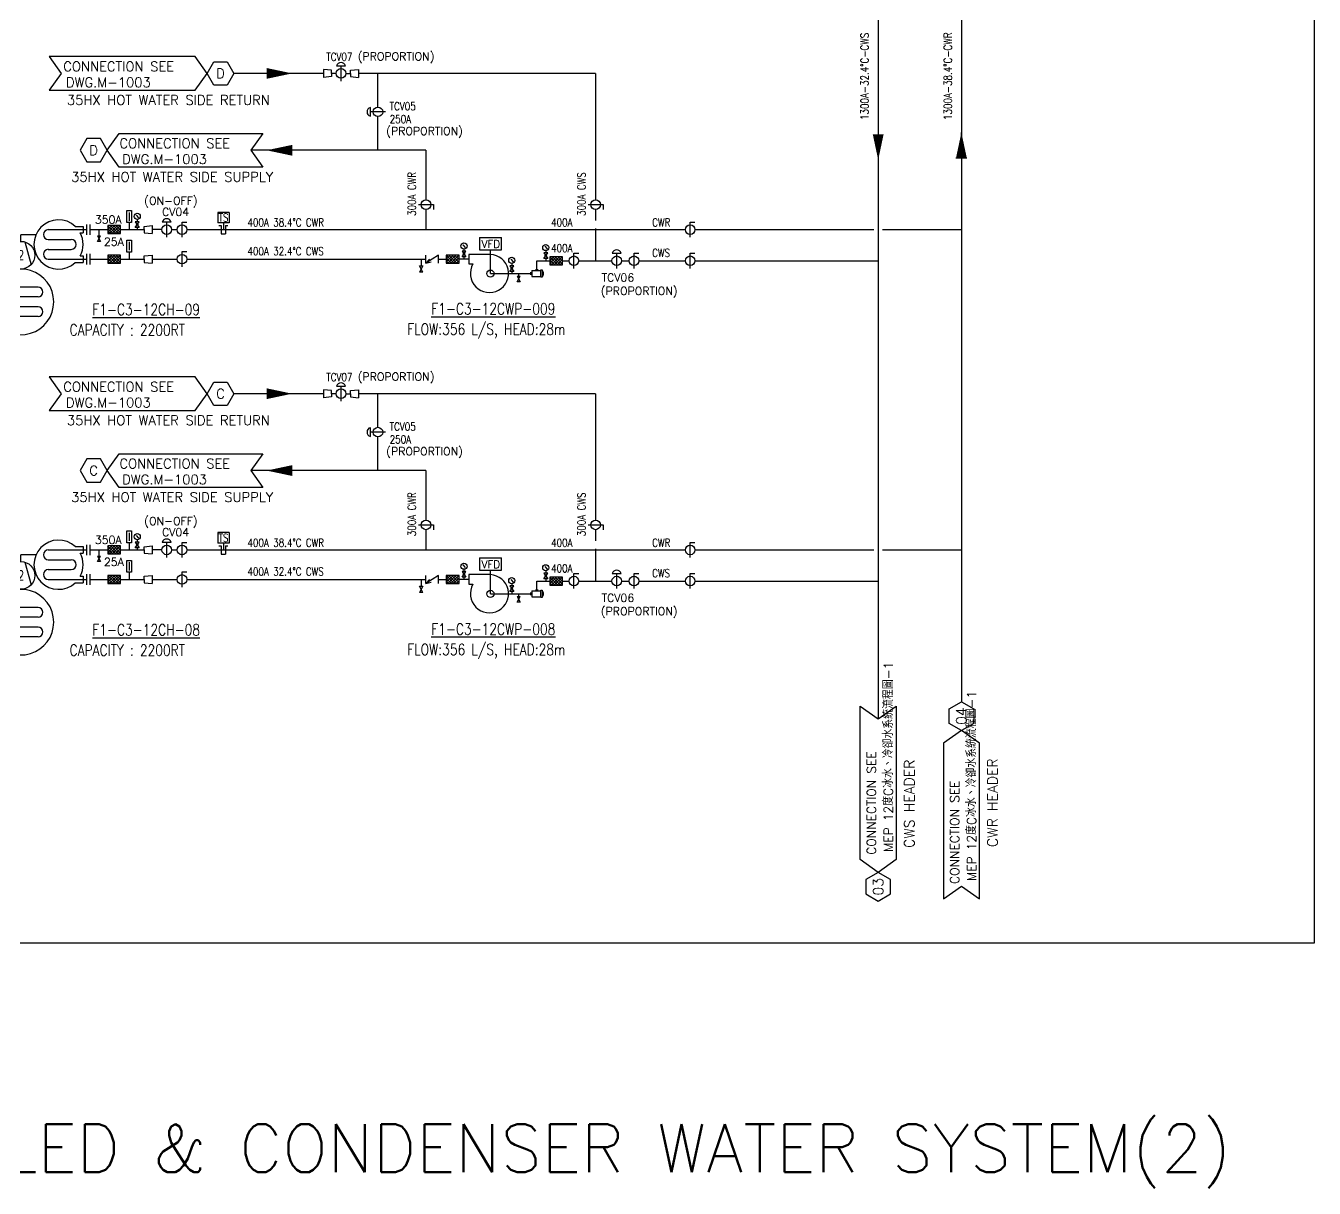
# Model space of a CAD drawing. Header units: millimetres. Extents: x 29 to 762, y -3277 to -2631.
# Drawn here: x 359.2 to 761.7, y -3276.9 to -2914 of the extents above; entities that cross this region are included whole.
import ezdxf
from ezdxf.enums import TextEntityAlignment as Align

# ---------------------------------------------------------------- set-up
doc = ezdxf.new("R2010")
doc.units = ezdxf.units.MM
for name, color, linetype in [('M-CWTR-COND', 6, 'Continuous'), ('M-CWTR-TEXT', 7, 'Continuous'), ('M-CWTR-TEXT-CO', 3, 'Continuous'), ('M-CWTR-VAVE', 2, 'Continuous'), ('M-HVAC-EQPM', 22, 'Continuous'), ('M-P-CWS-D-32.4', 17, 'Continuous'), ('M-P-TXT2.5', 7, 'Continuous'), ('M_TEXT', 2, 'Continuous'), ('TXT3', 246, 'Continuous')]:
    doc.layers.add(name, color=color, linetype=linetype)
doc.styles.add('AA-TXT', font='simplex.shx', dxfattribs={"width": 0.8, "bigfont": 'chineset.shx'})
doc.styles.add('LK-TXT2-P', font='romans.shx', dxfattribs={"width": 0.8, "bigfont": 'chineset.shx'})
doc.styles.add('LK-TXT3-P', font='romans.shx', dxfattribs={"bigfont": 'chineset.shx'})

# ---------------------------------------------------------------- blocks, each defined once
blk = doc.blocks.new('A$C66b3f512')
for p, q in [((29.18, 28.19), (31.64, 28.19)), ((29.18, 28.19), (31.64, 28.19)), ((31.64, 28.19), (31.64, 26.14)), ((31.64, 28.19), (31.64, 26.14)), ((32.78, 25.54), (32.78, 28.8)), ((33.83, 25.54), (33.83, 28.8)), ((12.2, 23.51), (12.2, 25.58)), ((16.89, 25.58), (12.2, 25.58)), ((20.75, 27.17), (31.64, 27.17)), ((30.75, 26.14), (31.64, 26.14)), ((30.75, 26.14), (31.64, 26.14)), ((31.64, 27.17), (32.78, 27.17)), ((10.96, 23.33), (9.06, 16.22)), ((13.44, 23.33), (15.35, 16.22)), ((20.75, 24.09), (27.91, 24.09)), ((20.75, 21.01), (27.91, 21.01)), ((20.75, 17.94), (31.64, 17.94)), ((29.18, 16.91), (31.64, 16.91)), ((29.18, 16.91), (31.64, 16.91)), ((30.75, 18.96), (31.64, 18.96)), ((30.75, 18.96), (31.64, 18.96)), ((31.64, 18.96), (31.64, 16.91)), ((31.64, 18.96), (31.64, 16.91)), ((31.64, 17.94), (32.78, 17.94)), ((32.78, 16.31), (32.78, 19.57)), ((33.83, 16.31), (33.83, 19.57)), ((0, 7.6), (0, 10.86)), ((1.06, 7.6), (1.06, 10.86)), ((1.89, 9.23), (1.06, 9.23)), ((1.89, 10.25), (1.89, 8.2)), ((1.89, 10.25), (1.89, 8.2)), ((3.64, 10.25), (1.89, 10.25)), ((3.64, 10.25), (1.89, 10.25)), ((17.54, 9.23), (1.89, 9.23)), ((2.6, 8.2), (1.89, 8.2)), ((2.6, 8.2), (1.89, 8.2)), ((17.54, 6.15), (6.34, 6.15)), ((0, -1.63), (0, 1.63)), ((1.06, -1.63), (1.06, 1.63)), ((1.06, 0), (1.89, 0)), ((1.89, 1.03), (1.89, -1.03)), ((1.89, 1.03), (1.89, -1.03)), ((2.6, 1.03), (1.89, 1.03)), ((2.6, 1.03), (1.89, 1.03)), ((17.54, 0), (1.89, 0)), ((17.54, 3.08), (6.34, 3.08)), ((3.64, -1.03), (1.89, -1.03)), ((3.64, -1.03), (1.89, -1.03))]:
    blk.add_line(p, q)
blk.add_circle((12.2, 19.19), 4.32)
for centre, radius, start, end in [((23.95, 22.55), 7.69, 47.1666, 312.8334), ((20.75, 25.63), 1.54, 90, 270), ((23.95, 22.55), 7.69, 332.1819, 27.8181), ((20.75, 19.48), 1.54, 90, 270), ((27.91, 22.55), 1.54, 270, 90), ((12.2, 4.61), 10.25, 213.367, 146.633), ((12.2, 4.61), 10.25, 159.5127, 200.4873), ((17.54, 7.69), 1.54, 270.0002, 90), ((6.34, 4.61), 1.54, 90, 270), ((17.54, 1.54), 1.54, 270.0002, 89.9998)]:
    blk.add_arc(centre, radius, start, end)
at = {"style": 'AA-TXT', "width": 0.8}
blk.add_text('2', height=3, dxfattribs=at).set_placement((12.19, 19.19), align=Align.MIDDLE)
blk = doc.blocks.new('THERMOMETER')
for p, q in [((-0.38, 1.13), (-0.38, 3.01)), ((-0.38, 3.01), (0.38, 3.01)), ((0, 2.72), (0, 1.41)), ((0.38, 3.01), (0.38, 1.13)), ((0.38, 1.13), (-0.38, 1.13)), ((0, 1.13), (0, 0))]:
    blk.add_line(p, q)
blk = doc.blocks.new('PG-69')
h = blk.add_hatch(color=256)
h.dxf.hatch_style = 1
edge = h.paths.add_edge_path()
edge.add_arc((0, 1.06), 0.15, 0, 360)
for p, q in [((-0.22, 3.02), (0.28, 2.46)), ((0, 2.12), (0, 1.65)), ((0, 0.47), (0, 0))]:
    blk.add_line(p, q)
blk.add_lwpolyline([(0.4, 1.65), (-0.4, 1.65), (0.4, 0.47), (-0.4, 0.47)], close=True)
for centre, radius in [((0, 2.76), 0.642), ((0, 1.06), 0.15)]:
    blk.add_circle(centre, radius)
blk = doc.blocks.new('A$Cfc6db952')
for p, q in [((-3.43, 11.23), (3.43, 11.23)), ((-3.43, 11.23), (-3.43, 7.39)), ((3.43, 7.39), (3.43, 11.23)), ((-6.76, 6), (-6.76, 3)), ((0, 6), (-6.76, 6)), ((-3.43, 7.39), (3.43, 7.39)), ((0, 0), (0, 7.39)), ((-6.76, 3), (-5.5, 3))]:
    blk.add_line(p, q)
blk.add_circle((0, 0), 1.12)
blk.add_arc((-0.32, 0.05), 5.96, 150.3127, 86.8785)
at = {"style": 'AA-TXT'}
blk.add_text('VFD', height=2.4, dxfattribs=at).set_placement((-2.81, 8.04))
blk = doc.blocks.new('A$C24027b19')
for p, q in [((-42183.9, -4.5), (-42183.9, 4.5)), ((-42183.9, 0), (-42180.3, 0)), ((-42180.3, 10.6), (-42180.3, -10.6)), ((-42180.3, 10.6), (-42148.6, 10.6)), ((-42167, 14.2), (-42157.6, 14.2)), ((-42162.3, 14.2), (-42162.3, 10.6)), ((-42180.3, -10.6), (-42148.6, -10.6))]:
    blk.add_line(p, q)
blk.add_lwpolyline([(-42148.6, 12.8), (-42143.2, 12.8), (-42143.2, -12.8), (-42148.6, -12.8)], close=True)
blk.add_arc((-42153.5, 0), 14.9, 313.3726, 46.6274)

msp = doc.modelspace()

# ---------------------------------------------------------------- hatches: boundary and pattern name
at = {"layer": 'M-CWTR-VAVE'}
h = msp.add_hatch(dxfattribs=at)
h.set_pattern_fill('ANSI37', color=256, scale=5, style=0)
h.set_pattern_definition([(135, (640.90326, -3332.3077), (0.4419417, 0.4419417), []), (45, (640.90326, -3332.3077), (0.4419417, -0.4419417), [])])
h.paths.add_polyline_path([(388.86, -2976.35), (384.86, -2976.35), (384.86, -2978.86), (388.86, -2978.86)])
h = msp.add_hatch(dxfattribs=at)
h.set_pattern_fill('ANSI37', color=256, scale=5, style=0)
h.set_pattern_definition([(135, (640.90326, -3341.5338), (0.4419417, 0.4419417), []), (45, (640.90326, -3341.5338), (0.4419417, -0.4419417), [])])
h.paths.add_polyline_path([(388.86, -2985.58), (384.86, -2985.58), (384.86, -2988.08), (388.86, -2988.08)])
h = msp.add_hatch(dxfattribs=at)
h.set_pattern_fill('ANSI37', color=256, scale=5, style=0)
h.set_pattern_definition([(135, (746.6302, -3341.5338), (0.4419417, 0.4419417), []), (45, (746.6302, -3341.5338), (0.4419417, -0.4419417), [])])
h.paths.add_polyline_path([(494.58, -2985.58), (490.58, -2985.58), (490.58, -2988.08), (494.58, -2988.08)])
h = msp.add_hatch(dxfattribs=at)
h.set_pattern_fill('ANSI37', color=256, scale=5, style=0)
h.set_pattern_definition([(135, (778.96505, -3342.0353), (0.4419417, 0.4419417), []), (45, (778.96505, -3342.0353), (0.4419417, -0.4419417), [])])
h.paths.add_polyline_path([(526.92, -2986.08), (522.92, -2986.08), (522.92, -2988.59), (526.92, -2988.59)])
h = msp.add_hatch(dxfattribs=at)
h.set_pattern_fill('ANSI37', color=256, scale=5, style=0)
h.set_pattern_definition([(135, (640.90326, -3432.3077), (0.4419417, 0.4419417), []), (45, (640.90326, -3432.3077), (0.4419417, -0.4419417), [])])
h.paths.add_polyline_path([(388.86, -3076.35), (384.86, -3076.35), (384.86, -3078.86), (388.86, -3078.86)])
h = msp.add_hatch(dxfattribs=at)
h.set_pattern_fill('ANSI37', color=256, scale=5, style=0)
h.set_pattern_definition([(135, (640.90326, -3441.5338), (0.4419417, 0.4419417), []), (45, (640.90326, -3441.5338), (0.4419417, -0.4419417), [])])
h.paths.add_polyline_path([(388.86, -3085.58), (384.86, -3085.58), (384.86, -3088.08), (388.86, -3088.08)])
h = msp.add_hatch(dxfattribs=at)
h.set_pattern_fill('ANSI37', color=256, scale=5, style=0)
h.set_pattern_definition([(135, (746.6302, -3441.5338), (0.4419417, 0.4419417), []), (45, (746.6302, -3441.5338), (0.4419417, -0.4419417), [])])
h.paths.add_polyline_path([(494.58, -3085.58), (490.58, -3085.58), (490.58, -3088.08), (494.58, -3088.08)])
h = msp.add_hatch(dxfattribs=at)
h.set_pattern_fill('ANSI37', color=256, scale=5, style=0)
h.set_pattern_definition([(135, (778.96505, -3442.0353), (0.4419417, 0.4419417), []), (45, (778.96505, -3442.0353), (0.4419417, -0.4419417), [])])
h.paths.add_polyline_path([(526.92, -3086.08), (522.92, -3086.08), (522.92, -3088.59), (526.92, -3088.59)])

# ---------------------------------------------------------------- linework, layer by layer
at = {"layer": 'DefPoints'}
msp.add_lwpolyline([(31.33, -2631.2), (761.73, -2631.2), (761.73, -3200.38), (31.33, -3200.38)], close=True, dxfattribs=at)
msp.add_lwpolyline([(31.33, -2631.2), (761.73, -2631.2), (761.73, -3200.38), (31.33, -3200.38)], close=True, dxfattribs=at)
at = {"layer": 'M-CWTR-COND'}
for p, q in [((651.52, -2664.5), (651.52, -3125.03)), ((469.24, -2939.33), (469.24, -2928.83)), ((469.24, -2952.83), (469.24, -2942.33)), ((484.24, -2952.83), (429.58, -2952.83)), ((484.24, -2952.83), (484.24, -2968.29)), ((653.19, -2955.24), (649.82, -2955.24)), ((484.24, -2971.29), (484.24, -2977.61)), ((379.35, -2977.61), (384.86, -2977.61)), ((382.1, -2977.61), (382.1, -2979.54)), ((388.86, -2977.61), (396.22, -2977.61)), ((401.77, -2977.61), (398.72, -2977.61)), ((404.77, -2977.61), (406.54, -2977.61)), ((409.54, -2977.61), (565.29, -2977.61)), ((568.29, -2977.61), (624.18, -2977.61)), ((626.84, -2977.61), (651.52, -2977.61)), ((518.89, -2987.33), (522.92, -2987.33)), ((518.89, -2990.07), (518.89, -2987.33)), ((526.92, -2987.33), (528.96, -2987.33)), ((504.39, -2991.33), (516.97, -2991.33)), ((513.19, -2991.33), (513.19, -2992.14)), ((469.24, -3039.33), (469.24, -3028.83)), ((469.24, -3052.83), (469.24, -3042.33)), ((484.24, -3052.83), (429.58, -3052.83)), ((484.24, -3052.83), (484.24, -3068.29)), ((484.24, -3071.29), (484.24, -3077.61)), ((379.35, -3077.61), (384.86, -3077.61)), ((382.1, -3077.61), (382.1, -3079.54)), ((388.86, -3077.61), (396.22, -3077.61)), ((401.77, -3077.61), (398.72, -3077.61)), ((404.77, -3077.61), (406.54, -3077.61)), ((409.54, -3077.61), (565.29, -3077.61)), ((568.29, -3077.61), (624.18, -3077.61)), ((626.84, -3077.61), (651.52, -3077.61)), ((518.89, -3087.33), (522.92, -3087.33)), ((518.89, -3090.07), (518.89, -3087.33)), ((526.92, -3087.33), (528.96, -3087.33)), ((504.39, -3091.33), (516.97, -3091.33)), ((513.19, -3091.33), (513.19, -3092.14))]:
    msp.add_line(p, q, dxfattribs=at)
at = {"layer": 'M-CWTR-COND', "flags": 128}
for points in [[(651.51, -2955.24, 3.37, 0, 0), (651.51, -2947.27, 0, 0, 0)], [(442.45, -2952.83, 3.37, 0, 0), (434.47, -2952.83, 0, 0, 0)], [(442.45, -3052.83, 3.37, 0, 0), (434.47, -3052.83, 0, 0, 0)]]:
    msp.add_lwpolyline(points, format="xyseb", dxfattribs=at)
at = {"layer": 'M-CWTR-COND'}
msp.add_lwpolyline([(651.51, -2955.24), (651.51, -2947.27)], dxfattribs=at)
at = {"layer": 'M-CWTR-VAVE'}
for p, q in [((456.32, -2926.46), (459.1, -2926.46)), ((457.71, -2931.2), (457.71, -2926.46)), ((466.87, -2942.22), (466.87, -2939.44)), ((471.61, -2940.83), (466.87, -2940.83)), ((481.87, -2969.79), (486.61, -2969.79)), ((486.61, -2969.79), (486.61, -2971.29)), ((534.87, -2969.79), (539.61, -2969.79)), ((539.61, -2969.79), (539.61, -2971.29)), ((419.2, -2972.21), (419.2, -2975.47)), ((422.74, -2972.21), (419.2, -2972.21)), ((422.74, -2972.21), (422.74, -2975.47)), ((388.86, -2976.35), (384.86, -2976.35)), ((384.86, -2976.35), (384.86, -2978.86)), ((388.86, -2978.86), (388.86, -2976.35)), ((396.22, -2976.6), (398.72, -2976.35)), ((396.22, -2977.61), (396.22, -2976.6)), ((396.22, -2977.61), (396.22, -2978.61)), ((398.72, -2976.35), (398.72, -2978.86)), ((404.66, -2975.24), (401.87, -2975.24)), ((403.27, -2979.98), (403.27, -2975.24)), ((408.04, -2975.24), (409.54, -2975.24)), ((408.04, -2979.98), (408.04, -2975.24)), ((422.74, -2975.47), (419.2, -2975.47)), ((419.52, -2976.32), (420.27, -2976.32)), ((420.27, -2976.32), (420.27, -2978.96)), ((420.97, -2975.47), (420.97, -2977.61)), ((421.66, -2976.32), (422.36, -2976.32)), ((421.66, -2976.32), (421.66, -2978.96)), ((566.79, -2975.24), (568.29, -2975.24)), ((566.79, -2979.98), (566.79, -2975.24)), ((381.67, -2979.54), (382.54, -2979.54)), ((381.67, -2981.26), (382.54, -2979.54)), ((381.67, -2979.54), (382.54, -2981.26)), ((382.54, -2981.26), (381.67, -2981.26)), ((384.86, -2978.86), (388.86, -2978.86)), ((396.22, -2978.61), (398.72, -2978.86)), ((420.27, -2978.96), (421.66, -2978.96)), ((388.86, -2985.58), (384.86, -2985.58)), ((384.86, -2985.58), (384.86, -2988.08)), ((388.86, -2988.08), (388.86, -2985.58)), ((396.22, -2985.83), (398.72, -2985.58)), ((396.22, -2986.83), (396.22, -2985.83)), ((398.72, -2985.58), (398.72, -2988.08)), ((408.04, -2984.46), (409.54, -2984.46)), ((408.04, -2989.2), (408.04, -2984.46)), ((484.21, -2988.08), (484.21, -2985.58)), ((488.21, -2985.58), (484.21, -2988.08)), ((488.21, -2988.08), (488.21, -2985.58)), ((490.58, -2985.58), (490.58, -2988.08)), ((494.58, -2985.58), (490.58, -2985.58)), ((494.58, -2988.08), (494.58, -2985.58)), ((526.92, -2986.08), (522.92, -2986.08)), ((522.92, -2986.08), (522.92, -2988.59)), ((526.92, -2988.59), (526.92, -2986.08)), ((530.46, -2989.7), (530.46, -2984.96)), ((530.46, -2984.96), (531.97, -2984.96)), ((542.44, -2984.96), (545.23, -2984.96)), ((543.84, -2989.7), (543.84, -2984.96)), ((549.25, -2989.7), (549.25, -2984.96)), ((549.25, -2984.96), (550.75, -2984.96)), ((566.79, -2984.96), (568.29, -2984.96)), ((566.79, -2989.7), (566.79, -2984.96)), ((384.86, -2988.08), (388.86, -2988.08)), ((396.22, -2986.83), (396.22, -2987.83)), ((396.22, -2987.83), (398.72, -2988.08)), ((483.26, -2988.9), (482.26, -2990.9)), ((483.26, -2990.9), (482.26, -2988.9)), ((482.26, -2988.9), (483.26, -2988.9)), ((482.76, -2986.83), (482.76, -2988.9)), ((484.21, -2988.08), (485.32, -2986.8)), ((484.21, -2988.08), (485.85, -2987.64)), ((490.58, -2988.08), (494.58, -2988.08)), ((522.92, -2988.59), (526.92, -2988.59)), ((483.26, -2990.9), (482.26, -2990.9)), ((512.76, -2992.14), (513.63, -2992.14)), ((512.76, -2993.87), (513.63, -2992.14)), ((512.76, -2992.14), (513.63, -2993.87)), ((513.63, -2993.87), (512.76, -2993.87)), ((456.32, -3026.46), (459.1, -3026.46)), ((457.71, -3031.2), (457.71, -3026.46)), ((466.87, -3042.22), (466.87, -3039.44)), ((471.61, -3040.83), (466.87, -3040.83)), ((481.87, -3069.79), (486.61, -3069.79)), ((486.61, -3069.79), (486.61, -3071.29)), ((534.87, -3069.79), (539.61, -3069.79)), ((539.61, -3069.79), (539.61, -3071.29)), ((419.2, -3072.21), (419.2, -3075.47)), ((422.74, -3072.21), (419.2, -3072.21)), ((422.74, -3072.21), (422.74, -3075.47)), ((388.86, -3076.35), (384.86, -3076.35)), ((384.86, -3076.35), (384.86, -3078.86)), ((384.86, -3078.86), (388.86, -3078.86)), ((388.86, -3078.86), (388.86, -3076.35)), ((396.22, -3076.6), (398.72, -3076.35)), ((396.22, -3077.61), (396.22, -3076.6)), ((396.22, -3077.61), (396.22, -3078.61)), ((396.22, -3078.61), (398.72, -3078.86)), ((398.72, -3076.35), (398.72, -3078.86)), ((404.66, -3075.24), (401.87, -3075.24)), ((403.27, -3079.98), (403.27, -3075.24)), ((408.04, -3075.24), (409.54, -3075.24)), ((408.04, -3079.98), (408.04, -3075.24)), ((422.74, -3075.47), (419.2, -3075.47)), ((419.52, -3076.32), (420.27, -3076.32)), ((420.27, -3076.32), (420.27, -3078.96)), ((420.27, -3078.96), (421.66, -3078.96)), ((420.97, -3075.47), (420.97, -3077.61)), ((421.66, -3076.32), (422.36, -3076.32)), ((421.66, -3076.32), (421.66, -3078.96)), ((566.79, -3075.24), (568.29, -3075.24)), ((566.79, -3079.98), (566.79, -3075.24)), ((381.67, -3079.54), (382.54, -3079.54)), ((381.67, -3081.26), (382.54, -3079.54)), ((381.67, -3079.54), (382.54, -3081.26)), ((382.54, -3081.26), (381.67, -3081.26)), ((388.86, -3085.58), (384.86, -3085.58)), ((384.86, -3085.58), (384.86, -3088.08)), ((388.86, -3088.08), (388.86, -3085.58)), ((396.22, -3085.83), (398.72, -3085.58)), ((396.22, -3086.83), (396.22, -3085.83)), ((396.22, -3086.83), (396.22, -3087.83)), ((398.72, -3085.58), (398.72, -3088.08)), ((408.04, -3084.46), (409.54, -3084.46)), ((408.04, -3089.2), (408.04, -3084.46)), ((482.76, -3086.83), (482.76, -3088.9)), ((484.21, -3088.08), (484.21, -3085.58)), ((488.21, -3085.58), (484.21, -3088.08)), ((484.21, -3088.08), (485.32, -3086.8)), ((488.21, -3088.08), (488.21, -3085.58)), ((490.58, -3085.58), (490.58, -3088.08)), ((494.58, -3085.58), (490.58, -3085.58)), ((494.58, -3088.08), (494.58, -3085.58)), ((526.92, -3086.08), (522.92, -3086.08)), ((522.92, -3086.08), (522.92, -3088.59)), ((526.92, -3088.59), (526.92, -3086.08)), ((530.46, -3089.7), (530.46, -3084.96)), ((530.46, -3084.96), (531.97, -3084.96)), ((542.44, -3084.96), (545.23, -3084.96)), ((543.84, -3089.7), (543.84, -3084.96)), ((549.25, -3089.7), (549.25, -3084.96)), ((549.25, -3084.96), (550.75, -3084.96)), ((566.79, -3084.96), (568.29, -3084.96)), ((566.79, -3089.7), (566.79, -3084.96)), ((384.86, -3088.08), (388.86, -3088.08)), ((396.22, -3087.83), (398.72, -3088.08)), ((483.26, -3088.9), (482.26, -3090.9)), ((483.26, -3090.9), (482.26, -3088.9)), ((482.26, -3088.9), (483.26, -3088.9)), ((483.26, -3090.9), (482.26, -3090.9)), ((484.21, -3088.08), (485.85, -3087.64)), ((490.58, -3088.08), (494.58, -3088.08)), ((522.92, -3088.59), (526.92, -3088.59)), ((512.76, -3092.14), (513.63, -3092.14)), ((512.76, -3093.87), (513.63, -3092.14)), ((512.76, -3092.14), (513.63, -3093.87)), ((513.63, -3093.87), (512.76, -3093.87))]:
    msp.add_line(p, q, dxfattribs=at)
for centre in [(457.71, -2928.83), (469.24, -2940.83), (484.24, -2969.79), (537.24, -2969.79), (403.27, -2977.61), (408.04, -2977.61), (566.79, -2977.61), (408.04, -2986.83), (530.46, -2987.33), (543.84, -2987.33), (549.25, -2987.33), (566.79, -2987.33), (457.71, -3028.83), (469.24, -3040.83), (484.24, -3069.79), (537.24, -3069.79), (403.27, -3077.61), (408.04, -3077.61), (566.79, -3077.61), (408.04, -3086.83), (530.46, -3087.33), (543.84, -3087.33), (549.25, -3087.33), (566.79, -3087.33)]:
    msp.add_circle(centre, 1.5, dxfattribs=at)
for centre, start, end in [((457.71, -2926.87), 16.4573, 163.5427), ((467.28, -2940.83), 106.4573, 253.5427), ((403.27, -2975.65), 16.4573, 163.5427), ((543.84, -2985.37), 16.4573, 163.5427), ((457.71, -3026.87), 16.4573, 163.5427), ((467.28, -3040.83), 106.4573, 253.5427), ((403.27, -3075.65), 16.4573, 163.5427), ((543.84, -3085.37), 16.4573, 163.5427)]:
    msp.add_arc(centre, 1.45, start, end, dxfattribs=at)
at = {"layer": 'M-P-CWS-D-32.4'}
for p, q in [((625.52, -2664.5), (625.52, -3130.34)), ((452.21, -2928.83), (424.26, -2928.83)), ((454.71, -2927.83), (452.21, -2927.58)), ((452.21, -2927.58), (452.21, -2930.08)), ((454.71, -2929.83), (452.21, -2930.08)), ((454.71, -2928.83), (454.71, -2927.83)), ((454.71, -2928.83), (454.71, -2929.83)), ((456.21, -2928.83), (454.71, -2928.83)), ((459.21, -2928.83), (460.71, -2928.83)), ((460.71, -2927.83), (463.21, -2927.58)), ((460.71, -2928.83), (460.71, -2927.83)), ((460.71, -2928.83), (460.71, -2929.83)), ((460.71, -2929.83), (463.21, -2930.08)), ((463.21, -2927.58), (463.21, -2930.08)), ((537.24, -2928.83), (463.21, -2928.83)), ((537.24, -2928.83), (537.24, -2968.29)), ((537.24, -2971.29), (537.24, -2974.8)), ((537.24, -2977.25), (537.24, -2987.33)), ((379.35, -2986.83), (384.86, -2986.83)), ((388.86, -2986.83), (396.22, -2986.83)), ((398.72, -2986.83), (406.54, -2986.83)), ((409.54, -2986.83), (484.21, -2986.83)), ((488.21, -2986.83), (490.58, -2986.83)), ((497.63, -2986.83), (494.58, -2986.83)), ((531.96, -2987.33), (542.34, -2987.33)), ((545.34, -2987.33), (547.75, -2987.33)), ((550.75, -2987.33), (565.29, -2987.33)), ((568.29, -2987.33), (625.52, -2987.33)), ((452.21, -3028.83), (424.26, -3028.83)), ((454.71, -3027.83), (452.21, -3027.58)), ((452.21, -3027.58), (452.21, -3030.08)), ((454.71, -3029.83), (452.21, -3030.08)), ((454.71, -3028.83), (454.71, -3027.83)), ((454.71, -3028.83), (454.71, -3029.83)), ((456.21, -3028.83), (454.71, -3028.83)), ((459.21, -3028.83), (460.71, -3028.83)), ((460.71, -3027.83), (463.21, -3027.58)), ((460.71, -3028.83), (460.71, -3027.83)), ((460.71, -3028.83), (460.71, -3029.83)), ((460.71, -3029.83), (463.21, -3030.08)), ((463.21, -3027.58), (463.21, -3030.08)), ((537.24, -3028.83), (463.21, -3028.83)), ((537.24, -3028.83), (537.24, -3068.29)), ((537.24, -3071.29), (537.24, -3074.8)), ((537.24, -3077.25), (537.24, -3087.33)), ((379.35, -3086.83), (384.86, -3086.83)), ((388.86, -3086.83), (396.22, -3086.83)), ((398.72, -3086.83), (406.54, -3086.83)), ((409.54, -3086.83), (484.21, -3086.83)), ((488.21, -3086.83), (490.58, -3086.83)), ((497.63, -3086.83), (494.58, -3086.83)), ((531.96, -3087.33), (542.34, -3087.33)), ((545.34, -3087.33), (547.75, -3087.33)), ((550.75, -3087.33), (565.29, -3087.33)), ((568.29, -3087.33), (625.52, -3087.33))]:
    msp.add_line(p, q, dxfattribs=at)
at = {"layer": 'M-P-CWS-D-32.4', "flags": 128}
for points in [[(434.47, -2928.83, 3.37, 0, 0), (442.45, -2928.83, 0, 0, 0)], [(625.52, -2947.87, 3.37, 0, 0), (625.52, -2955.85, 0, 0, 0)], [(434.47, -3028.83, 3.37, 0, 0), (442.45, -3028.83, 0, 0, 0)]]:
    msp.add_lwpolyline(points, format="xyseb", dxfattribs=at)
at = {"layer": 'TXT3'}
for points in [[(415.86, -2928.83), (412.11, -2923.58), (366.55, -2923.58), (370.3, -2928.83), (366.55, -2934.08), (412.11, -2934.08), (415.86, -2928.83)], [(384.63, -2952.83), (388.38, -2947.58), (433.33, -2947.58), (429.58, -2952.83), (433.33, -2958.08), (388.38, -2958.08), (384.63, -2952.83)], [(415.86, -3028.83), (412.11, -3023.58), (366.55, -3023.58), (370.3, -3028.83), (366.55, -3034.08), (412.11, -3034.08), (415.86, -3028.83)], [(384.63, -3052.83), (388.38, -3047.58), (433.33, -3047.58), (429.58, -3052.83), (433.33, -3058.08), (388.38, -3058.08), (384.63, -3052.83)], [(625.52, -3178.28), (619.92, -3174.28), (619.92, -3126.34), (625.52, -3130.34), (631.12, -3126.34), (631.12, -3174.28), (625.52, -3178.28)], [(651.52, -3133.99), (645.92, -3137.99), (645.92, -3186.58), (651.52, -3182.58), (657.12, -3186.58), (657.12, -3137.99), (651.52, -3133.99)]]:
    msp.add_lwpolyline(points, dxfattribs=at)
for points in [[(415.86, -2928.83), (417.96, -2925.19), (422.16, -2925.19), (424.26, -2928.83), (422.16, -2932.47), (417.96, -2932.47)], [(384.63, -2952.83), (382.53, -2949.19), (378.33, -2949.19), (376.23, -2952.83), (378.33, -2956.47), (382.53, -2956.47)], [(415.86, -3028.83), (417.96, -3025.19), (422.16, -3025.19), (424.26, -3028.83), (422.16, -3032.47), (417.96, -3032.47)], [(384.63, -3052.83), (382.53, -3049.19), (378.33, -3049.19), (376.23, -3052.83), (378.33, -3056.47), (382.53, -3056.47)], [(651.52, -3133.99), (647.64, -3131.75), (647.64, -3127.27), (651.52, -3125.03), (655.4, -3127.27), (655.4, -3131.75)], [(625.52, -3178.28), (621.64, -3180.52), (621.64, -3185), (625.52, -3187.24), (629.4, -3185), (629.4, -3180.52)]]:
    msp.add_lwpolyline(points, close=True, dxfattribs=at)

# ---------------------------------------------------------------- block references
at = {"layer": 'M-CWTR-VAVE'}
for name, p, xscale, yscale, zscale in [('THERMOMETER', (391.54, -2977.61), 1.98, 1.98, 1.98), ('PG-69', (394.04, -2977.61), 1.5, 1.5, 1.5), ('THERMOMETER', (391.54, -2986.83), 1.98, 1.98, 1.98), ('PG-69', (496.11, -2986.83), 1.5, 1.5, 1.5), ('PG-69', (521.67, -2987.33), 1.5, 1.5, 1.5), ('PG-69', (511.06, -2991.33), 1.5, 1.5, 1.5), ('THERMOMETER', (391.54, -3077.61), 1.98, 1.98, 1.98), ('PG-69', (394.04, -3077.61), 1.5, 1.5, 1.5), ('THERMOMETER', (391.54, -3086.83), 1.98, 1.98, 1.98), ('PG-69', (496.11, -3086.83), 1.5, 1.5, 1.5), ('PG-69', (521.67, -3087.33), 1.5, 1.5, 1.5), ('PG-69', (511.06, -3091.33), 1.5, 1.5, 1.5)]:
    msp.add_blockref(name, p, dxfattribs=dict(at, xscale=xscale, yscale=yscale, zscale=zscale))
at = {"layer": 'M-HVAC-EQPM'}
for name, p in [('A$C66b3f512', (345.52, -3004.77)), ('A$Cfc6db952', (504.39, -2991.33)), ('A$C66b3f512', (345.52, -3104.77)), ('A$Cfc6db952', (504.39, -3091.33))]:
    msp.add_blockref(name, p, dxfattribs=at)
at = {"layer": 'M_TEXT', "xscale": 0.08876240152433129, "yscale": 0.08876240152433129, "zscale": 0.08876240152433129}
for p in [(4261.31, -2991.33), (4261.31, -3091.33)]:
    msp.add_blockref('A$C24027b19', p, dxfattribs=at)

# ---------------------------------------------------------------- texts
at = {"layer": 'M-CWTR-TEXT', "style": 'AA-TXT', "width": 0.8}
for s, p in [('1300A-32.4%%DC-CWS', (621.28, -2943.38)), ('1300A-38.4%%DC-CWR', (647.28, -2943.38))]:
    msp.add_text(s, height=2.5, rotation=90, dxfattribs=at).set_placement(p, align=Align.MIDDLE_LEFT)
for s, p in [('TCV07', (453.12, -2924.9)), ('TCV05', (472.92, -2940.34)), ('250A', (472.92, -2944.34)), ('400A 38.4%%DC CWR', (428.48, -2976.61)), ('400A', (523.34, -2976.61)), ('CWR', (554.93, -2976.61)), ('400A', (523.34, -2984.61)), ('400A 32.4%%DC CWS', (428.48, -2985.61)), ('CWS', (554.93, -2986.11)), ('TCV07', (453.12, -3024.9)), ('TCV05', (472.92, -3040.34)), ('250A', (472.92, -3044.34)), ('400A 38.4%%DC CWR', (428.48, -3076.61)), ('400A', (523.34, -3076.61)), ('CWR', (554.93, -3076.61)), ('400A 32.4%%DC CWS', (428.48, -3085.61)), ('400A', (523.34, -3084.61)), ('CWS', (554.93, -3086.11))]:
    msp.add_text(s, height=2.5, dxfattribs=at).set_placement(p)
for s, p in [('300A CWR', (481.08, -2973.32)), ('300A CWS', (534.08, -2973.32)), ('300A CWR', (481.08, -3073.32)), ('300A CWS', (534.08, -3073.32))]:
    msp.add_text(s, height=2.5, rotation=90, dxfattribs=at).set_placement(p)
at = {"layer": 'M-CWTR-TEXT', "style": 'AA-TXT'}
for s, p in [('350A', (380.81, -2975.74)), ('CV04', (401.78, -2973.32)), ('25A', (383.64, -2982.62)), ('TCV06', (539.11, -2993.83)), ('CV04', (401.78, -3073.32)), ('350A', (380.81, -3075.74)), ('25A', (383.64, -3082.62)), ('TCV06', (539.11, -3093.83))]:
    msp.add_text(s, height=2.5, dxfattribs=at).set_placement(p)
at = {"layer": 'M-CWTR-TEXT-CO', "style": 'AA-TXT'}
for s, p in [('(PROPORTION)', (462.91, -2924.75)), ('(PROPORTION)', (471.82, -2948.07)), ('(ON-OFF)', (396.22, -2969.84)), ('(PROPORTION)', (538.87, -2997.99)), ('(PROPORTION)', (462.91, -3024.75)), ('(PROPORTION)', (471.82, -3048.07)), ('(ON-OFF)', (396.22, -3069.84)), ('(PROPORTION)', (538.87, -3097.99))]:
    msp.add_text(s, height=2.5, dxfattribs=at).set_placement(p)
at = {"layer": 'M-CWTR-VAVE', "style": 'AA-TXT', "width": 0.8}
for p in [(421, -2973.83), (421, -3073.83)]:
    msp.add_text('TS', height=2.5, dxfattribs=at).set_placement(p, align=Align.MIDDLE)
at = {"layer": 'M-P-TXT2.5', "style": 'LK-TXT2-P'}
for s, p in [('CONNECTION SEE', (370.95, -2928.16)), ('DWG.M-1003', (371.79, -2933.11)), ('35HX HOT WATER SIDE RETURN', (372.08, -2938.63)), ('CONNECTION SEE', (388.49, -2952.16)), ('DWG.M-1003', (389.34, -2957.11)), ('35HX HOT WATER SIDE SUPPLY', (373.41, -2962.63)), ('CONNECTION SEE', (370.95, -3028.16)), ('DWG.M-1003', (371.79, -3033.11)), ('35HX HOT WATER SIDE RETURN', (372.08, -3038.63)), ('CONNECTION SEE', (388.49, -3052.16)), ('DWG.M-1003', (389.34, -3057.11)), ('35HX HOT WATER SIDE SUPPLY', (373.41, -3062.63))]:
    msp.add_text(s, height=3, dxfattribs=at).set_placement(p)
for s, p in [('D', (420.06, -2928.83)), ('D', (380.43, -2952.83)), ('C', (420.06, -3028.83)), ('C', (380.43, -3052.83))]:
    msp.add_text(s, height=3, dxfattribs=at).set_placement(p, align=Align.MIDDLE)
at = {"layer": 'M-P-TXT2.5', "style": 'LK-TXT2-P', "width": 0.8}
for s, p in [('FLOW:356 L/S, HEAD:28m', (478.39, -3008.71)), ('CAPACITY : 2200RT', (372.91, -3008.92)), ('CAPACITY : 2200RT', (372.91, -3108.92)), ('FLOW:356 L/S, HEAD:28m', (478.39, -3108.71))]:
    msp.add_text(s, height=3.5, dxfattribs=at).set_placement(p, align=Align.MIDDLE_LEFT)
at = {"layer": 'M-P-TXT2.5', "style": 'LK-TXT2-P'}
for s, height, p in [('MEP 12度C冰水、冷卻水系統流程圖-1', 2.8, (630.08, -3171.9)), ('MEP 12度C冰水、冷卻水系統流程圖-1', 2.8, (656.08, -3180.99)), ('CONNECTION SEE', 2.8, (624.8, -3172.8)), ('CWS HEADER', 3.2, (636.84, -3170.66)), ('CWR HEADER', 3.2, (662.83, -3170.4)), ('CONNECTION SEE', 2.8, (650.8, -3181.9))]:
    msp.add_text(s, height=height, rotation=90, dxfattribs=at).set_placement(p)
for s, p in [('04', (651.52, -3129.51)), ('03', (625.52, -3182.76))]:
    msp.add_text(s, height=3.2, rotation=90, dxfattribs=at).set_placement(p, align=Align.MIDDLE)
msp.add_text('FLOW DIAGRAM-12%%DC/20%%DC CHILLED & CONDENSER WATER SYSTEM(2)', height=15, dxfattribs=at).set_placement((26.69, -3264.4), align=Align.MIDDLE_LEFT)
at = {"layer": 'TXT3', "style": 'LK-TXT3-P', "width": 0.8}
for s, p in [('%%UF1-C3-12CH-09', (413.65, -3002.56)), ('%%UF1-C3-12CWP-009', (524.67, -3002.34)), ('%%UF1-C3-12CH-08', (413.65, -3102.56)), ('%%UF1-C3-12CWP-008', (524.67, -3102.34))]:
    msp.add_text(s, height=3.5, dxfattribs=at).set_placement(p, align=Align.MIDDLE_RIGHT)

doc.saveas('drawing.dxf')
